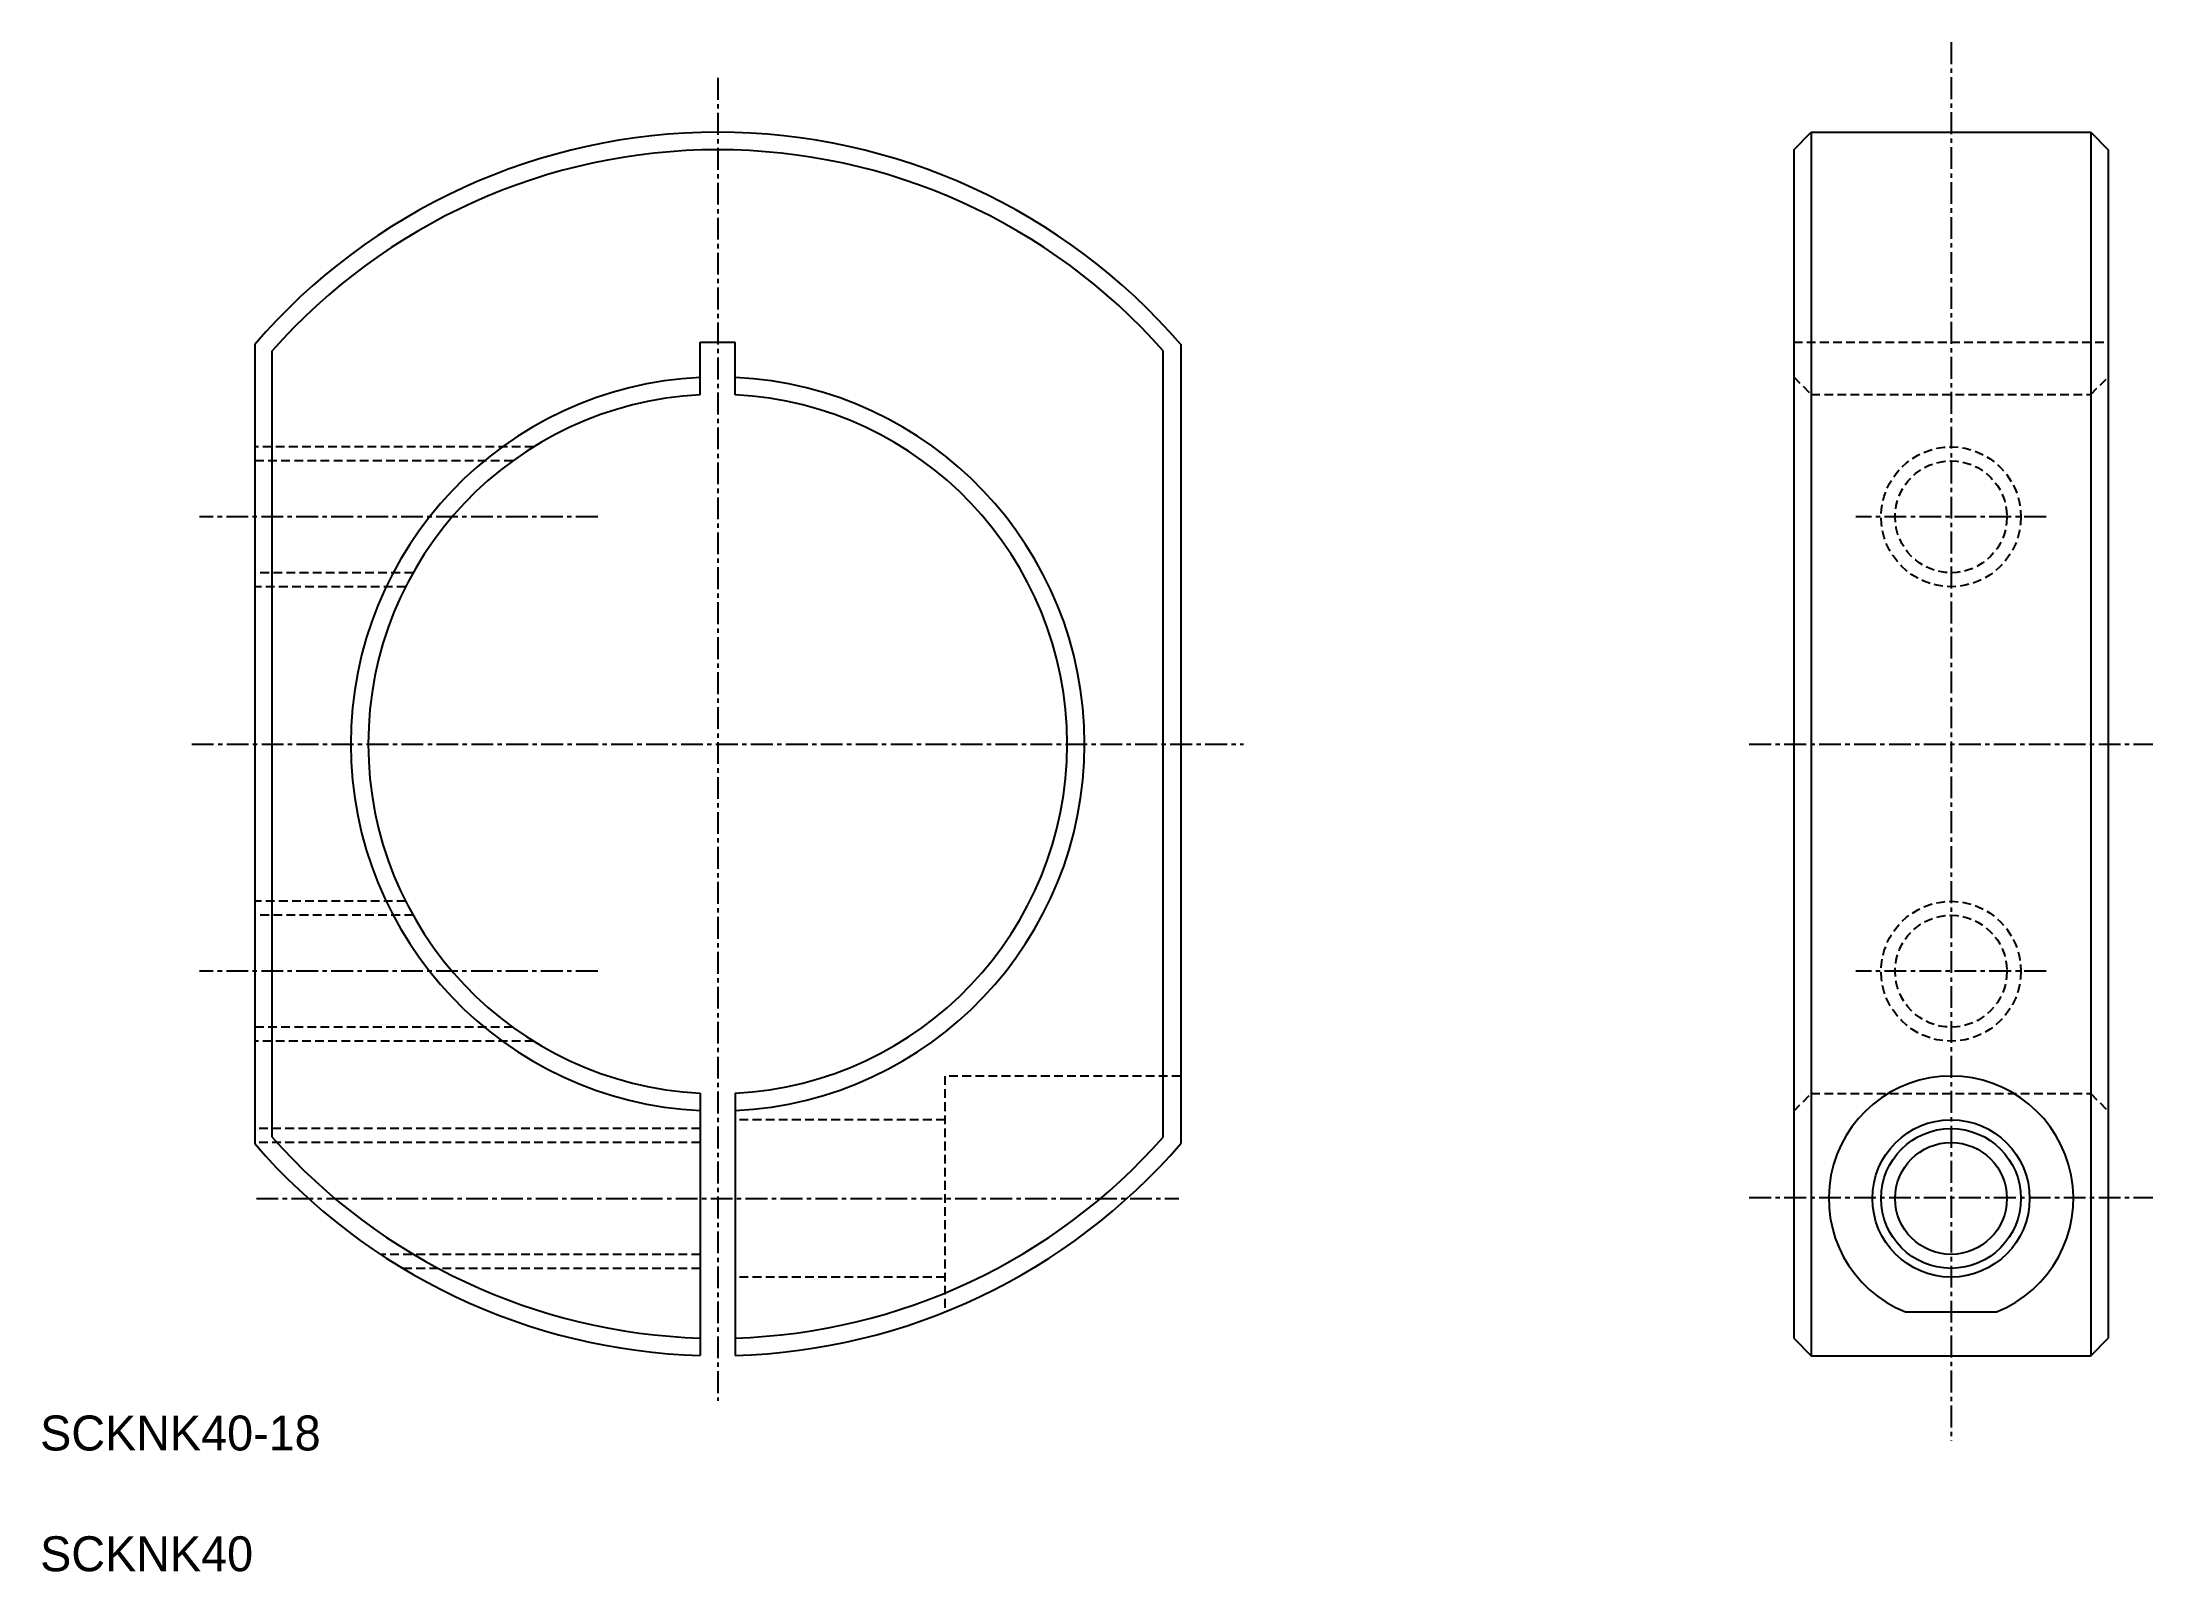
# Model space of a CAD drawing. Extents: x 61 to 181, y 93 to 181.
import ezdxf

# ---------------------------------------------------------------- set-up
doc = ezdxf.new("R2010")
doc.units = 0
doc.linetypes.add('CENTER', pattern=[2, 1.25, -0.25, 0.25, -0.25])
doc.linetypes.add('DASHED', pattern=[0.75, 0.5, -0.25])
doc.layers.get('0').update_dxf_attribs({"linetype": 'CONTINUOUS'})
doc.layers.add('CENTER', color=1, linetype='CENTER')

msp = doc.modelspace()

# ---------------------------------------------------------------- linework, layer by layer
at = {"color": 7, "linetype": 'CONTINUOUS'}
for p, q in [((160.8, 174.44), (161.8, 175.44)), ((161.8, 175.44), (161.8, 105.44)), ((161.8, 175.44), (177.8, 175.44)), ((177.8, 175.44), (177.8, 105.44)), ((177.8, 175.44), (178.8, 174.44)), ((160.8, 174.44), (160.8, 106.44)), ((178.8, 174.44), (178.8, 106.44)), ((72.71, 163.31), (72.71, 117.58)), ((98.21, 160.42), (98.21, 163.44)), ((98.21, 163.44), (100.21, 163.44)), ((100.21, 160.42), (100.21, 163.44)), ((125.71, 163.31), (125.71, 117.58)), ((73.71, 117.95), (73.71, 162.93)), ((124.71, 117.95), (124.71, 162.93)), ((98.21, 120.47), (98.21, 105.46)), ((100.21, 120.47), (100.21, 105.46)), ((167.19, 107.95), (172.4, 107.95)), ((160.8, 106.44), (161.8, 105.44)), ((177.8, 105.44), (178.8, 106.44)), ((161.8, 105.44), (177.8, 105.44))]:
    msp.add_line(p, q, dxfattribs=at)
at = {"color": 3, "linetype": 'DASHED'}
for p, q in [((160.8, 163.44), (178.8, 163.44)), ((160.8, 161.44), (161.8, 160.44)), ((177.8, 160.44), (178.8, 161.44)), ((161.8, 160.44), (177.8, 160.44)), ((161.8, 160.44), (161.8, 120.44)), ((177.8, 160.44), (177.8, 120.44)), ((88.67, 157.44), (72.71, 157.44)), ((87.48, 156.64), (72.71, 156.64)), ((81.78, 150.24), (72.71, 150.24)), ((81.35, 149.44), (72.71, 149.44)), ((81.35, 131.44), (72.71, 131.44)), ((81.78, 130.64), (72.71, 130.64)), ((87.48, 124.24), (72.71, 124.24)), ((88.67, 123.44), (72.71, 123.44)), ((112.21, 121.44), (112.21, 107.95)), ((125.71, 121.44), (112.21, 121.44)), ((160.8, 119.44), (161.8, 120.44)), ((161.8, 120.44), (177.8, 120.44)), ((177.8, 120.44), (178.8, 119.44)), ((98.21, 118.44), (72.71, 118.44)), ((112.21, 118.94), (100.21, 118.94)), ((98.21, 117.64), (72.71, 117.64)), ((98.21, 111.24), (79.91, 111.24)), ((98.21, 110.44), (81.18, 110.44)), ((112.21, 109.94), (100.21, 109.94))]:
    msp.add_line(p, q, dxfattribs=at)
for centre, radius in [((169.8, 153.44), 4), ((169.8, 153.44), 3.2), ((169.8, 127.44), 4), ((169.8, 127.44), 3.2)]:
    msp.add_circle(centre, radius, dxfattribs=at)
at = {"color": 7, "linetype": 'CONTINUOUS'}
for radius in [4.5, 3.2]:
    msp.add_circle((169.8, 114.44), radius, dxfattribs=at)
at = {"color": 3, "linetype": 'CONTINUOUS'}
msp.add_circle((169.8, 114.44), 4, dxfattribs=at)
at = {"color": 7, "linetype": 'CONTINUOUS'}
for centre, radius, start, end in [((99.21, 140.44), 35, 40.787, 139.213), ((99.21, 140.44), 34, 41.4096, 138.5904), ((99.21, 140.44), 21, 92.7294, 267.2706), ((99.21, 140.44), 21, 272.7294, 87.2706), ((99.21, 140.44), 20, 92.866, 267.134), ((99.21, 140.44), 20, 272.866, 87.134), ((169.8, 114.44), 7, 291.8715, 248.1285), ((99.21, 140.44), 35, 220.787, 268.3628), ((99.21, 140.44), 34, 221.4096, 268.3146), ((99.21, 140.44), 34, 271.6854, 318.5904), ((99.21, 140.44), 35, 271.6372, 319.213)]:
    msp.add_arc(centre, radius, start, end, dxfattribs=at)
at = {"layer": 'CENTER', "color": 1, "linetype": 'CENTER'}
for p, q in [((169.8, 180.59), (169.8, 100.57)), ((99.21, 178.55), (99.21, 102.87)), ((92.34, 153.44), (69.56, 153.44)), ((175.24, 153.44), (164.36, 153.44)), ((69.11, 140.44), (129.31, 140.44)), ((158.25, 140.44), (181.35, 140.44)), ((92.34, 127.44), (69.56, 127.44)), ((175.24, 127.44), (164.36, 127.44)), ((72.81, 114.44), (125.61, 114.44)), ((158.25, 114.49), (181.35, 114.49))]:
    msp.add_line(p, q, dxfattribs=at)

# ---------------------------------------------------------------- texts
at = {"color": 7, "linetype": 'CONTINUOUS'}
for s, p in [('SCKNK40-18', (60.43, 100.02)), ('SCKNK40', (60.43, 93.11))]:
    msp.add_text(s, height=2, dxfattribs=at).set_placement(p)

doc.saveas('drawing.dxf')
